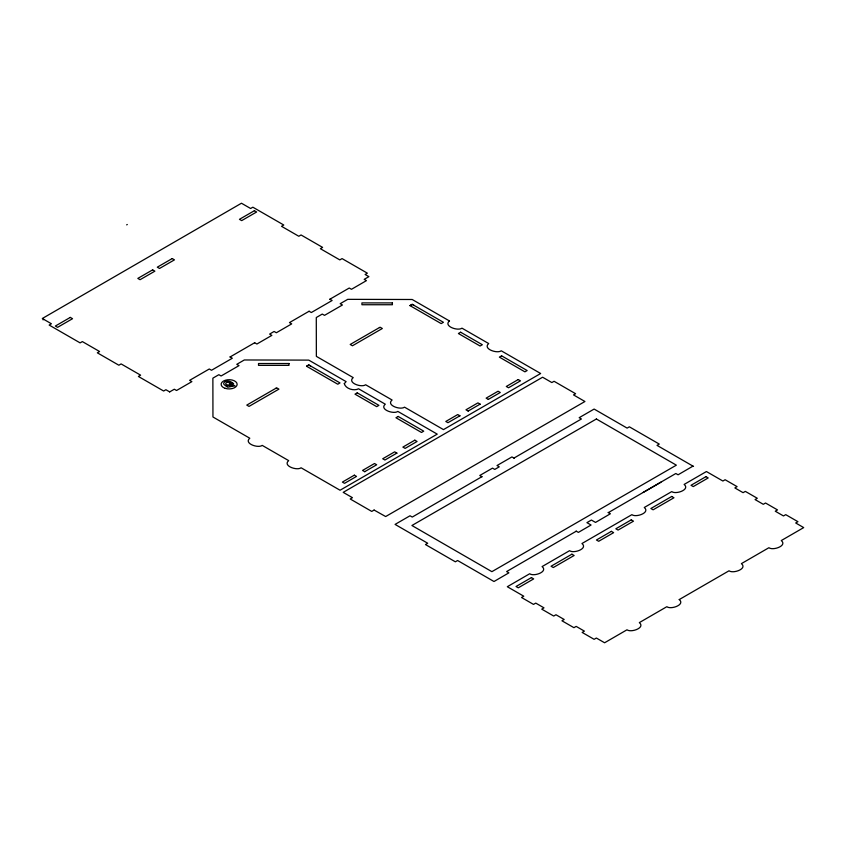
<?xml version="1.0" encoding="UTF-8"?>
<svg xmlns="http://www.w3.org/2000/svg" width="846" height="846" viewBox="0 0 846 846"><rect width="100%" height="100%" fill="white"/><g stroke="black" fill="none" stroke-linecap="round" stroke-linejoin="round"><path stroke-width="1.27" d="M449.438 320.941C443.082 326.165 457.908 331.315 461.979 328.163L488.702 343.561C482.357 348.795 497.173 353.945 501.244 350.794L540.657 373.509L443.473 429.609L404.515 407.159C400.465 410.321 385.713 405.202 392.089 400.01L365.631 384.761C361.591 387.923 346.839 382.804 353.216 377.602L316.362 356.367L316.288 317.525L322.273 314.067L324.515 315.357L342.429 304.994L340.187 303.703L347.717 299.347L412.203 299.495L449.522 320.994M693.54 466.453L692.969 466.125L678.08 474.796L675.827 473.506L643.288 492.383M43.019 319.82L43.791 319.376M169.644 391.92L174.318 389.223L176.55 390.503L191.883 381.631L189.631 380.34L209.29 368.993L211.511 370.273L232.312 358.249L230.059 356.949M309.097 311.243L289.469 322.601L291.701 323.881L276.356 332.753L274.104 331.463L269.631 334.085L271.862 335.376L256.898 344.026L254.646 342.736M329.898 299.209L349.25 288.021L351.471 289.3L366.434 280.639L364.192 279.349L368.898 276.653L365.112 274.474L367.365 273.173L342.07 258.601L339.817 259.902L320.37 248.692L322.612 247.392L301.049 234.966L298.807 236.267L281.538 226.316L283.78 225.015L252.848 207.196L250.606 208.497L241.459 203.23L42.3 318.508L51.405 323.764L49.163 325.054L80.106 342.884L82.348 341.583L99.585 351.513L97.332 352.814L118.852 365.218L121.105 363.917L140.626 375.169L138.384 376.459L163.648 391.021L165.89 389.72L169.676 391.899M409.972 305.618L412.214 304.317L443.42 322.305L441.178 323.595L409.972 305.618L412.214 304.359L414.085 305.438M306.559 366.244L308.801 364.943L340.007 382.931L337.766 384.221L306.559 366.244L308.801 364.986L310.662 366.064M481.892 476.7L412.266 517.065L410.024 515.774L395.071 524.404L427.706 543.248L425.453 544.538L455.36 561.807L457.601 560.507L493.99 581.509L508.88 572.848L506.627 571.558L576.263 531.193M513.956 458.088L581.413 418.982L579.172 417.691L594.125 409.062L627.119 428.108L629.361 426.818L659.267 444.076L657.025 445.377L692.969 466.125M608.359 512.613L660.938 482.167M126.657 224.867L127.302 224.497M230.091 356.959L254.667 342.746M459.917 415.798L447.957 422.704L445.8 421.467L457.749 414.551L459.991 415.851M468.145 411.05L480.105 404.145M488.322 399.397L500.282 392.491L498.072 391.222L486.133 398.138L488.375 399.428M364.721 471.677L376.682 464.771L374.503 463.513L362.553 470.429L364.795 471.719M396.869 453.118L384.909 460.023L382.709 458.765L394.659 451.849L396.911 453.139M679.253 599.56L729.019 570.796C733.059 573.948 747.801 568.808 741.413 563.626L768.898 547.722C772.948 550.883 787.679 545.733 781.292 540.552L803.7 527.597L795.695 522.976L797.937 521.686L785.733 514.654L783.491 515.954L775.264 511.206L777.506 509.916L765.535 503.01L763.293 504.311L755.055 499.563L757.297 498.273L745.326 491.378L743.084 492.668L734.857 487.931L737.099 486.63L725.117 479.735L722.886 481.025L706.421 471.539L684.139 484.43C690.537 489.612 675.785 494.762 671.745 491.6L644.271 507.494C650.669 512.687 635.917 517.826 631.877 514.664L581.963 543.513C588.372 548.694 573.62 553.844 569.57 550.683L542.096 566.577C548.494 571.759 533.752 576.909 529.702 573.747L507.314 586.722L523.78 596.208L521.538 597.498L533.509 604.404L535.751 603.103L543.989 607.851L541.747 609.141L553.718 616.047L555.959 614.746L564.187 619.494L561.945 620.784L573.926 627.679L576.168 626.389L584.396 631.127L582.154 632.427L594.125 639.322L596.367 638.032L604.604 642.77L626.981 629.805C631.031 632.924 645.731 627.785 639.343 622.614L666.828 606.709C670.878 609.871 685.609 604.721 679.232 599.539M608.137 512.475L610.389 513.765L595.521 522.426L591.407 520.047L586.923 522.638L591.058 525.017L578.378 532.398L576.126 531.108M329.877 299.198L332.118 300.499L311.317 312.534L309.076 311.233M480.158 404.177L477.916 402.886L465.966 409.802L468.208 411.093M514.178 458.225L511.936 456.925L497.004 465.543L499.256 466.833L494.762 469.424L492.52 468.134L479.788 475.484L482.03 476.784M344.301 383.65C345.591 388.737 353.914 391.286 358.567 388.79L385.29 404.187C378.945 409.422 393.76 414.572 397.832 411.41L437.234 434.135L340.06 490.236L301.091 467.785C297.052 470.947 282.3 465.829 288.676 460.626L262.218 445.387C258.178 448.549 243.415 443.431 249.792 438.228L212.949 416.993L212.875 378.151L218.86 374.693L221.102 375.984L239.016 365.62L236.774 364.33L244.304 359.973L308.79 360.121L346.109 381.62L344.301 383.65M374.112 510.053L371.743 511.418L350.202 498.981L352.444 497.681L343.201 492.351L542.603 377.221L551.846 382.561L554.067 381.282L575.608 393.718L573.525 394.913L584.935 401.501L385.66 516.546L374.112 510.053M460.647 332.224L458.405 333.525L480.094 346.014L482.336 344.724L460.647 332.224M357.234 392.851L354.992 394.151L376.671 406.64L378.913 405.35L357.234 392.851M501.604 355.828L499.362 357.118L524.911 371.838L527.153 370.537L501.604 355.828M398.191 416.454L395.949 417.744L421.498 432.465L423.73 431.164L398.191 416.454M518.238 379.558L506.289 386.474L508.541 387.764L520.48 380.848L518.238 379.558M354.337 475.177L342.387 482.093L344.544 483.33L356.504 476.425L354.337 475.177M414.826 440.184L402.876 447.1L405.118 448.391L417.067 441.475L414.826 440.184M531.436 577.596L516.018 586.511L518.27 587.811L533.678 578.897L531.436 577.596M571.896 554.193L551.063 566.249L553.305 567.539L574.138 555.484L571.896 554.193M611.372 531.351L596.441 540.002L598.682 541.292L613.625 532.652L611.372 531.351M631.243 519.867L615.835 528.792L618.077 530.082L633.495 521.168L631.243 519.867M671.703 496.465L650.87 508.52L653.112 509.81L673.955 497.755L671.703 496.465M705.955 476.647L691.023 485.287L693.265 486.587L708.197 477.948L705.955 476.647M254.403 210.696L239.45 219.326L241.692 220.616L256.645 211.986L254.403 210.696M70.303 317.409L55.35 326.038L57.591 327.328L72.544 318.699L70.303 317.409M152.64 269.863L137.824 278.408L140.066 279.709L154.881 271.164L152.64 269.863M172.214 258.559L157.293 267.177L159.534 268.468L174.456 259.859L172.214 258.559M230.292 383.153L229.266 383.746L230.038 384.19L226.284 386.358L227.743 387.193L234.977 385.861L232.301 384.317L233.623 383.555L232.386 382.836L231.064 383.598L230.292 383.153M227.542 385.3L226.316 386.019L224.835 385.173A4.188 2.422 0 0 1 224.655 381.98A4.188 2.422 0 0 1 230.133 381.483L232.259 382.54L231.043 383.238L229.573 382.54A2.443 1.406 0 0 0 226.368 382.752A2.443 1.406 0 0 0 226.337 384.613L227.542 385.3M231.18 384.962L229.213 386.093L232.46 385.702L231.18 384.962M379.42 327.592L350.191 344.47L352.444 345.771L382.339 328.502L380.097 327.212L379.42 327.592M276.008 388.219L246.778 405.097L249.02 406.397L278.926 389.128L276.684 387.838L276.008 388.219M596.388 418.992L411.917 525.503L491.886 571.663L676.356 465.163L596.388 418.992M392.396 302.9L361.929 302.91L361.929 304.74L392.396 304.74L392.396 302.9M288.983 363.526L258.516 363.526L258.516 365.366L288.983 365.366L288.983 363.526M225.121 388.314A8.005 4.621 0 0 0 237.144 384.338A8.005 4.621 0 0 0 225.163 380.309A8.005 4.621 0 0 0 225.121 388.314"/></g></svg>
